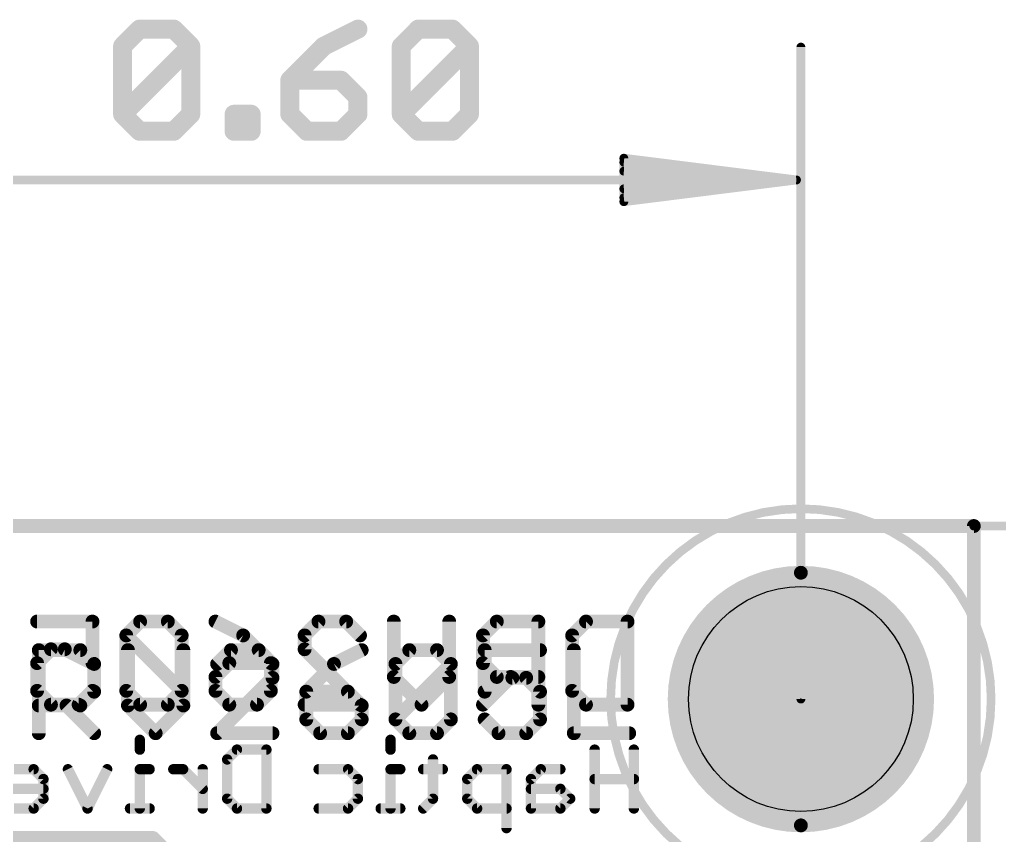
# Model space of a CAD drawing. Extents: x -33 to 74, y -15 to 28.
# Drawn here: x 6.31 to 20.7, y 15.78 to 27.75 of the extents above; entities that cross this region are included whole.
import ezdxf

# ---------------------------------------------------------------- set-up
doc = ezdxf.new("R2010")
doc.units = 0
for name, color, linetype in [('1', 12, 'CONTINUOUS'), ('16', 132, 'CONTINUOUS'), ('20', 53, 'CONTINUOUS'), ('21', 41, 'CONTINUOUS'), ('22', 40, 'CONTINUOUS'), ('23', 53, 'CONTINUOUS'), ('29', 40, 'CONTINUOUS'), ('30', 253, 'CONTINUOUS'), ('39', 12, 'CONTINUOUS'), ('41', 12, 'CONTINUOUS'), ('42', 132, 'CONTINUOUS'), ('47', 253, 'CONTINUOUS')]:
    doc.layers.add(name, color=color, linetype=linetype)

msp = doc.modelspace()

# ---------------------------------------------------------------- linework, layer by layer
at = {"layer": '1'}
for points, const_width in [([(20.32, 20.32), (0, 20.32)], 0.2032), ([(20.32, 0), (20.32, 20.32)], 0.2032), ([(8.255, 15.7163), (5.8738, 15.7163)], 0.254), ([(8.5175, 15.4538), (8.255, 15.7163)], 0.254)]:
    msp.add_lwpolyline(points, dxfattribs=dict(at, const_width=const_width))
for points, const_width in [([(20.3708, 20.32, 1), (20.2692, 20.32)], 0.1016), ([(20.32, 20.2692, 1), (20.32, 20.3708)], 0.1016), ([(8.2999, 15.7612, 1), (8.2101, 15.6713)], 0.127), ([(8.255, 15.6528, 1), (8.255, 15.7797)], 0.127)]:
    msp.add_lwpolyline(points, format="xyb", dxfattribs=dict(at, const_width=const_width))
at = {"layer": '16', "const_width": 0.2032}
for points in [[(20.32, 20.32), (0, 20.32)], [(20.32, 0), (20.32, 20.32)]]:
    msp.add_lwpolyline(points, dxfattribs=at)
at = {"layer": '16', "const_width": 0.1016}
for points in [[(20.3708, 20.32, 1), (20.2692, 20.32)], [(20.32, 20.2692, 1), (20.32, 20.3708)]]:
    msp.add_lwpolyline(points, format="xyb", dxfattribs=at)
at = {"layer": '20', "const_width": 0.2032}
for points in [[(0, 20.32), (20.32, 20.32)], [(20.32, 20.32), (20.32, 0)]]:
    msp.add_lwpolyline(points, dxfattribs=at)
at = {"layer": '20', "const_width": 0.1016}
for points in [[(20.3708, 20.32, 1), (20.2692, 20.32)], [(20.32, 20.2692, 1), (20.32, 20.3708)]]:
    msp.add_lwpolyline(points, format="xyb", dxfattribs=at)
at = {"layer": '20'}
msp.add_circle((17.78, 17.78), 1.651, dxfattribs=at)
at = {"layer": '21', "const_width": 0.2032}
for points in [[(6.5866, 17.2783), (6.5866, 18.4986)], [(6.5866, 18.4986), (7.1967, 18.4986)], [(7.1967, 18.4986), (7.4001, 18.2952)], [(7.8963, 18.4986), (7.8963, 17.6851)], [(8.7098, 17.6851), (8.7098, 18.4986)], [(9.4094, 18.4986), (9.206, 18.2952)], [(9.8161, 18.4986), (9.4094, 18.4986)], [(10.0195, 18.2952), (9.8161, 18.4986)], [(11.3292, 18.4986), (10.9225, 18.2952)], [(11.8255, 18.2952), (12.0288, 18.4986)], [(12.0288, 18.4986), (12.4356, 18.4986)], [(12.4356, 18.4986), (12.639, 18.2952)], [(13.9487, 18.4986), (13.1352, 18.4986)], [(13.1352, 18.4986), (13.1352, 17.8885)], [(14.4449, 18.4986), (14.4449, 17.2783)], [(7.4001, 18.2952), (7.4001, 17.8885)], [(10.0195, 18.0918), (10.0195, 18.2952)], [(10.9225, 18.2952), (10.5158, 17.8885)], [(11.8255, 17.4817), (11.8255, 18.2952)], [(11.8255, 17.4817), (12.639, 18.2952)], [(12.639, 18.2952), (12.639, 17.4817)], [(9.206, 17.2783), (10.0195, 18.0918)], [(13.1352, 17.8885), (13.5419, 18.0918)], [(13.5419, 18.0918), (13.7453, 18.0918)], [(13.7453, 18.0918), (13.9487, 17.8885)], [(7.4001, 17.8885), (7.1967, 17.6851)], [(10.5158, 17.8885), (10.5158, 17.4817)], [(11.1259, 17.8885), (10.5158, 17.8885)], [(11.3292, 17.6851), (11.1259, 17.8885)], [(13.9487, 17.8885), (13.9487, 17.4817)], [(7.1967, 17.6851), (6.5866, 17.6851)], [(6.9933, 17.6851), (7.4001, 17.2783)], [(7.8963, 17.6851), (8.303, 17.2783)], [(8.303, 17.2783), (8.7098, 17.6851)], [(11.3292, 17.4817), (11.3292, 17.6851)], [(10.5158, 17.4817), (10.7191, 17.2783)], [(11.1259, 17.2783), (11.3292, 17.4817)], [(12.0288, 17.2783), (11.8255, 17.4817)], [(12.639, 17.4817), (12.4356, 17.2783)], [(13.3386, 17.2783), (13.1352, 17.4817)], [(13.9487, 17.4817), (13.7453, 17.2783)], [(10.0195, 17.2783), (9.206, 17.2783)], [(10.7191, 17.2783), (11.1259, 17.2783)], [(12.4356, 17.2783), (12.0288, 17.2783)], [(13.7453, 17.2783), (13.3386, 17.2783)], [(14.4449, 17.2783), (15.2584, 17.2783)]]:
    msp.add_lwpolyline(points, dxfattribs=at)
at = {"layer": '21', "const_width": 0.1016}
for points in [[(6.6374, 18.4986, 1), (6.5358, 18.4986)], [(6.5866, 18.5494, 1), (6.5866, 18.4478)], [(7.2326, 18.5345, 1), (7.1608, 18.4627)], [(7.1967, 18.4478, 1), (7.1967, 18.5494)], [(7.9471, 18.4986, 1), (7.8455, 18.4986)], [(8.7606, 18.4986, 1), (8.659, 18.4986)], [(9.4094, 18.5494, 1), (9.4094, 18.4478)], [(9.4453, 18.4627, 1), (9.3735, 18.5345)], [(9.8521, 18.5345, 1), (9.7802, 18.4627)], [(9.8161, 18.4478, 1), (9.8161, 18.5494)], [(11.352, 18.4532, 1), (11.3065, 18.544)], [(12.0288, 18.5494, 1), (12.0288, 18.4478)], [(12.0648, 18.4627, 1), (11.9929, 18.5345)], [(12.4715, 18.5345, 1), (12.3997, 18.4627)], [(12.4356, 18.4478, 1), (12.4356, 18.5494)], [(13.1352, 18.5494, 1), (13.1352, 18.4478)], [(13.186, 18.4986, 1), (13.0844, 18.4986)], [(13.9487, 18.4478, 1), (13.9487, 18.5494)], [(14.4957, 18.4986, 1), (14.3941, 18.4986)], [(7.4509, 18.2952, 1), (7.3493, 18.2952)], [(7.3641, 18.2593, 1), (7.436, 18.3311)], [(9.1701, 18.3311, 1), (9.2419, 18.2593)], [(10.0703, 18.2952, 1), (9.9687, 18.2952)], [(9.9836, 18.2593, 1), (10.0554, 18.3311)], [(10.8998, 18.3407, 1), (10.9452, 18.2498)], [(10.9584, 18.2593, 1), (10.8866, 18.3311)], [(11.8763, 18.2952, 1), (11.7747, 18.2952)], [(11.7896, 18.3311, 1), (11.8614, 18.2593)], [(12.6898, 18.2952, 1), (12.5882, 18.2952)], [(12.6749, 18.2593, 1), (12.603, 18.3311)], [(12.603, 18.2593, 1), (12.6749, 18.3311)], [(9.9687, 18.0918, 1), (10.0703, 18.0918)], [(10.0554, 18.0559, 1), (9.9836, 18.1278)], [(13.5419, 18.1426, 1), (13.5419, 18.041)], [(13.5647, 18.0464, 1), (13.5192, 18.1373)], [(13.7812, 18.1278, 1), (13.7094, 18.0559)], [(13.7453, 18.041, 1), (13.7453, 18.1426)], [(7.436, 17.8525, 1), (7.3641, 17.9244)], [(10.5666, 17.8885, 1), (10.4649, 17.8885)], [(10.5158, 17.9393, 1), (10.5158, 17.8377)], [(11.1618, 17.9244, 1), (11.0899, 17.8525)], [(11.1259, 17.8377, 1), (11.1259, 17.9393)], [(13.9995, 17.8885, 1), (13.8979, 17.8885)], [(7.3493, 17.8885, 1), (7.4509, 17.8885)], [(10.4798, 17.9244, 1), (10.5517, 17.8525)], [(13.1125, 17.9339, 1), (13.1579, 17.843)], [(13.0844, 17.8885, 1), (13.186, 17.8885)], [(13.9128, 17.8525, 1), (13.9846, 17.9244)], [(6.5866, 17.7359, 1), (6.5866, 17.6343)], [(7.0292, 17.721, 1), (6.9574, 17.6492)], [(7.1608, 17.721, 1), (7.2326, 17.6492)], [(7.1967, 17.6343, 1), (7.1967, 17.7359)], [(7.9322, 17.721, 1), (7.8604, 17.6492)], [(7.8455, 17.6851, 1), (7.9471, 17.6851)], [(8.659, 17.6851, 1), (8.7606, 17.6851)], [(8.7457, 17.6492, 1), (8.6739, 17.721)], [(11.38, 17.6851, 1), (11.2784, 17.6851)], [(11.2933, 17.6492, 1), (11.3652, 17.721)], [(10.5517, 17.5176, 1), (10.4798, 17.4458)], [(11.3652, 17.4458, 1), (11.2933, 17.5176)], [(11.8614, 17.5176, 1), (11.7896, 17.4458)], [(11.7896, 17.5176, 1), (11.8614, 17.4458)], [(12.6749, 17.4458, 1), (12.603, 17.5176)], [(13.1711, 17.5176, 1), (13.0993, 17.4458)], [(13.9846, 17.4458, 1), (13.9128, 17.5176)], [(10.4649, 17.4817, 1), (10.5666, 17.4817)], [(11.2784, 17.4817, 1), (11.38, 17.4817)], [(11.7747, 17.4817, 1), (11.8763, 17.4817)], [(12.5882, 17.4817, 1), (12.6898, 17.4817)], [(13.8979, 17.4817, 1), (13.9995, 17.4817)], [(6.5358, 17.2783, 1), (6.6374, 17.2783)], [(7.3641, 17.2424, 1), (7.436, 17.3143)], [(8.2671, 17.3143, 1), (8.339, 17.2424)], [(8.2671, 17.2424, 1), (8.339, 17.3143)], [(9.206, 17.3291, 1), (9.206, 17.2276)], [(9.1701, 17.3143, 1), (9.2419, 17.2424)], [(10.0195, 17.2276, 1), (10.0195, 17.3291)], [(10.7191, 17.3291, 1), (10.7191, 17.2276)], [(10.6832, 17.2424, 1), (10.755, 17.3143)], [(11.0899, 17.3143, 1), (11.1618, 17.2424)], [(11.1259, 17.2276, 1), (11.1259, 17.3291)], [(12.0288, 17.3291, 1), (12.0288, 17.2276)], [(11.9929, 17.2424, 1), (12.0648, 17.3143)], [(12.3997, 17.3143, 1), (12.4715, 17.2424)], [(12.4356, 17.2276, 1), (12.4356, 17.3291)], [(13.3386, 17.3291, 1), (13.3386, 17.2276)], [(13.3027, 17.2424, 1), (13.3745, 17.3143)], [(13.7094, 17.3143, 1), (13.7812, 17.2424)], [(13.7453, 17.2276, 1), (13.7453, 17.3291)], [(14.4449, 17.3291, 1), (14.4449, 17.2276)], [(14.3941, 17.2783, 1), (14.4957, 17.2783)], [(15.2584, 17.2276, 1), (15.2584, 17.3291)]]:
    msp.add_lwpolyline(points, format="xyb", dxfattribs=at)
at = {"layer": '22'}
for points, const_width in [([(6.5621, 18.9177), (7.3756, 18.9177)], 0.2032), ([(7.3756, 18.9177), (7.3756, 18.3076)], 0.2032), ([(8.0752, 18.9177), (7.8719, 18.7143)], 0.2032), ([(8.482, 18.9177), (8.0752, 18.9177)], 0.2032), ([(8.6853, 18.7143), (8.482, 18.9177)], 0.2032), ([(9.1816, 18.9177), (9.5883, 18.7143)], 0.2032), ([(10.4913, 18.7143), (10.6947, 18.9177)], 0.2032), ([(10.6947, 18.9177), (11.1014, 18.9177)], 0.2032), ([(11.1014, 18.9177), (11.3048, 18.7143)], 0.2032), ([(11.801, 18.1042), (11.801, 18.9177)], 0.2032), ([(12.6145, 18.9177), (12.6145, 18.1042)], 0.2032), ([(13.3141, 18.9177), (13.1108, 18.7143)], 0.2032), ([(13.9242, 18.9177), (13.3141, 18.9177)], 0.2032), ([(13.9242, 17.6974), (13.9242, 18.9177)], 0.2032), ([(14.4205, 18.7143), (14.6239, 18.9177)], 0.2032), ([(14.6239, 18.9177), (15.234, 18.9177)], 0.2032), ([(15.234, 18.9177), (15.234, 17.6974)], 0.2032), ([(7.8719, 18.7143), (7.8719, 17.9008)], 0.2032), ([(8.6853, 17.9008), (7.8719, 18.7143)], 0.2032), ([(8.6853, 17.9008), (8.6853, 18.7143)], 0.2032), ([(9.5883, 18.7143), (9.9951, 18.3076)], 0.2032), ([(10.4913, 18.5109), (10.4913, 18.7143)], 0.2032), ([(13.1108, 18.7143), (13.1108, 18.3076)], 0.2032), ([(14.4205, 17.9008), (14.4205, 18.7143)], 0.2032), ([(6.7655, 18.5109), (6.5621, 18.3076)], 0.2032), ([(6.9689, 18.5109), (6.7655, 18.5109)], 0.2032), ([(7.3756, 18.3076), (6.9689, 18.5109)], 0.2032), ([(11.3048, 17.6974), (10.4913, 18.5109)], 0.2032), ([(6.5621, 18.3076), (6.5621, 17.9008)], 0.2032), ([(9.1816, 18.1042), (9.3849, 18.3076)], 0.2032), ([(9.3849, 18.3076), (9.9951, 18.3076)], 0.2032), ([(9.9951, 18.3076), (9.9951, 17.9008)], 0.2032), ([(13.1108, 18.3076), (13.3141, 18.1042)], 0.2032), ([(9.1816, 17.9008), (9.1816, 18.1042)], 0.2032), ([(12.2078, 17.6974), (11.801, 18.1042)], 0.2032), ([(12.6145, 18.1042), (12.2078, 17.6974)], 0.2032), ([(13.5175, 18.1042), (13.1108, 17.6974)], 0.2032), ([(13.3141, 18.1042), (13.9242, 18.1042)], 0.2032), ([(6.5621, 17.9008), (6.7655, 17.6974)], 0.2032), ([(7.1722, 17.6974), (7.3756, 17.9008)], 0.2032), ([(7.8719, 17.9008), (8.0752, 17.6974)], 0.2032), ([(8.482, 17.6974), (8.6853, 17.9008)], 0.2032), ([(9.3849, 17.6974), (9.1816, 17.9008)], 0.2032), ([(9.9951, 17.9008), (9.7917, 17.6974)], 0.2032), ([(14.6239, 17.6974), (14.4205, 17.9008)], 0.2032), ([(6.7655, 17.6974), (7.1722, 17.6974)], 0.2032), ([(8.0752, 17.6974), (8.482, 17.6974)], 0.2032), ([(9.7917, 17.6974), (9.3849, 17.6974)], 0.2032), ([(10.4913, 17.6974), (11.3048, 17.6974)], 0.2032), ([(15.234, 17.6974), (14.6239, 17.6974)], 0.2032), ([(8.0706, 17.1818), (8.0706, 17.0378)], 0.1524), ([(11.7529, 17.1818), (11.7529, 17.0378)], 0.1524), ([(9.3535, 16.8937), (9.4976, 17.0378)], 0.1524), ([(9.4976, 17.0378), (9.9297, 17.0378)], 0.1524), ([(9.9297, 17.0378), (9.9297, 16.1735)], 0.1524), ([(14.751, 17.0378), (14.751, 16.1735)], 0.1524), ([(15.3272, 16.1735), (15.3272, 17.0378)], 0.1524), ([(9.3535, 16.3175), (9.3535, 16.8937)], 0.1524), ([(12.3766, 16.8937), (12.3766, 16.3175)], 0.1524), ([(6.5114, 16.7497), (6.2233, 16.7497)], 0.1524), ([(6.6554, 16.6056), (6.5114, 16.7497)], 0.1524), ([(7.3028, 16.1735), (7.0147, 16.7497)], 0.1524), ([(7.5909, 16.7497), (7.3028, 16.1735)], 0.1524), ([(8.2146, 16.7497), (8.0706, 16.7497)], 0.1524), ([(8.0706, 16.7497), (8.0706, 16.1735)], 0.1524), ([(8.7061, 16.7497), (8.5621, 16.7497)], 0.1524), ([(8.9942, 16.4616), (8.7061, 16.7497)], 0.1524), ([(8.9942, 16.1735), (8.9942, 16.7497)], 0.1524), ([(10.6971, 16.7497), (11.1293, 16.7497)], 0.1524), ([(11.1293, 16.7497), (11.2733, 16.6056)], 0.1524), ([(11.897, 16.7497), (11.7529, 16.7497)], 0.1524), ([(11.7529, 16.7497), (11.7529, 16.1735)], 0.1524), ([(12.5207, 16.7497), (12.2326, 16.7497)], 0.1524), ([(13.024, 16.7497), (12.88, 16.6056)], 0.1524), ([(13.4562, 16.7497), (13.024, 16.7497)], 0.1524), ([(13.4562, 15.8853), (13.4562, 16.7497)], 0.1524), ([(13.9596, 16.7497), (13.8155, 16.6056)], 0.1524), ([(14.2477, 16.7497), (13.9596, 16.7497)], 0.1524), ([(6.6554, 16.3175), (6.6554, 16.6056)], 0.1524), ([(11.2733, 16.6056), (11.2733, 16.3175)], 0.1524), ([(12.88, 16.6056), (12.88, 16.3175)], 0.1524), ([(13.8155, 16.6056), (13.8155, 16.1735)], 0.1524), ([(15.3272, 16.6056), (14.751, 16.6056)], 0.1524), ([(6.0792, 16.4616), (6.6554, 16.4616)], 0.1524), ([(14.2477, 16.4616), (13.8155, 16.4616)], 0.1524), ([(14.3917, 16.3175), (14.2477, 16.4616)], 0.1524), ([(6.5114, 16.1735), (6.6554, 16.3175)], 0.1524), ([(9.4976, 16.1735), (9.3535, 16.3175)], 0.1524), ([(11.2733, 16.3175), (11.1293, 16.1735)], 0.1524), ([(12.3766, 16.3175), (12.2326, 16.1735)], 0.1524), ([(12.88, 16.3175), (13.024, 16.1735)], 0.1524), ([(14.2477, 16.1735), (14.3917, 16.3175)], 0.1524), ([(6.2233, 16.1735), (6.5114, 16.1735)], 0.1524), ([(8.2146, 16.1735), (7.9265, 16.1735)], 0.1524), ([(9.9297, 16.1735), (9.4976, 16.1735)], 0.1524), ([(11.1293, 16.1735), (10.6971, 16.1735)], 0.1524), ([(11.897, 16.1735), (11.6089, 16.1735)], 0.1524), ([(13.024, 16.1735), (13.4562, 16.1735)], 0.1524), ([(13.8155, 16.1735), (14.2477, 16.1735)], 0.1524)]:
    msp.add_lwpolyline(points, dxfattribs=dict(at, const_width=const_width))
for points, const_width in [([(6.5621, 18.9685, 1), (6.5621, 18.8669)], 0.1016), ([(7.4264, 18.9177, 1), (7.3248, 18.9177)], 0.1016), ([(7.3756, 18.8669, 1), (7.3756, 18.9685)], 0.1016), ([(8.0752, 18.9685, 1), (8.0752, 18.8669)], 0.1016), ([(8.1111, 18.8818, 1), (8.0393, 18.9536)], 0.1016), ([(8.5179, 18.9536, 1), (8.4461, 18.8818)], 0.1016), ([(8.482, 18.8669, 1), (8.482, 18.9685)], 0.1016), ([(9.2043, 18.9631, 1), (9.1589, 18.8723)], 0.1016), ([(10.6947, 18.9685, 1), (10.6947, 18.8669)], 0.1016), ([(10.7306, 18.8818, 1), (10.6588, 18.9536)], 0.1016), ([(11.1373, 18.9536, 1), (11.0655, 18.8818)], 0.1016), ([(11.1014, 18.8669, 1), (11.1014, 18.9685)], 0.1016), ([(11.8518, 18.9177, 1), (11.7502, 18.9177)], 0.1016), ([(12.6653, 18.9177, 1), (12.5637, 18.9177)], 0.1016), ([(13.3141, 18.9685, 1), (13.3141, 18.8669)], 0.1016), ([(13.35, 18.8818, 1), (13.2782, 18.9536)], 0.1016), ([(13.975, 18.9177, 1), (13.8734, 18.9177)], 0.1016), ([(13.9242, 18.8669, 1), (13.9242, 18.9685)], 0.1016), ([(14.6239, 18.9685, 1), (14.6239, 18.8669)], 0.1016), ([(14.6598, 18.8818, 1), (14.5879, 18.9536)], 0.1016), ([(15.2848, 18.9177, 1), (15.1832, 18.9177)], 0.1016), ([(15.234, 18.8669, 1), (15.234, 18.9685)], 0.1016), ([(7.9078, 18.7502, 1), (7.8359, 18.6784)], 0.1016), ([(7.8359, 18.7502, 1), (7.9078, 18.6784)], 0.1016), ([(7.9226, 18.7143, 1), (7.8211, 18.7143)], 0.1016), ([(8.7361, 18.7143, 1), (8.6345, 18.7143)], 0.1016), ([(8.6494, 18.6784, 1), (8.7213, 18.7502)], 0.1016), ([(9.6242, 18.7502, 1), (9.5524, 18.6784)], 0.1016), ([(9.5656, 18.6689, 1), (9.611, 18.7598)], 0.1016), ([(10.5421, 18.7143, 1), (10.4405, 18.7143)], 0.1016), ([(10.4554, 18.7502, 1), (10.5272, 18.6784)], 0.1016), ([(11.2689, 18.6784, 1), (11.3407, 18.7502)], 0.1016), ([(13.0748, 18.7502, 1), (13.1467, 18.6784)], 0.1016), ([(13.1616, 18.7143, 1), (13.06, 18.7143)], 0.1016), ([(14.4713, 18.7143, 1), (14.3697, 18.7143)], 0.1016), ([(14.3846, 18.7502, 1), (14.4564, 18.6784)], 0.1016), ([(6.7655, 18.5617, 1), (6.7655, 18.4601)], 0.1016), ([(6.8014, 18.475, 1), (6.7296, 18.5469)], 0.1016), ([(6.9916, 18.5564, 1), (6.9462, 18.4655)], 0.1016), ([(6.9689, 18.4601, 1), (6.9689, 18.5617)], 0.1016), ([(10.5272, 18.5469, 1), (10.4554, 18.475)], 0.1016), ([(10.4405, 18.5109, 1), (10.5421, 18.5109)], 0.1016), ([(6.6129, 18.3076, 1), (6.5113, 18.3076)], 0.1016), ([(6.5262, 18.3435, 1), (6.598, 18.2716)], 0.1016), ([(7.3248, 18.3076, 1), (7.4264, 18.3076)], 0.1016), ([(7.3529, 18.2621, 1), (7.3983, 18.353)], 0.1016), ([(9.3849, 18.3584, 1), (9.3849, 18.2568)], 0.1016), ([(9.4209, 18.2716, 1), (9.349, 18.3435)], 0.1016), ([(10.0459, 18.3076, 1), (9.9443, 18.3076)], 0.1016), ([(9.9591, 18.2716, 1), (10.031, 18.3435)], 0.1016), ([(9.9951, 18.2568, 1), (9.9951, 18.3584)], 0.1016), ([(13.1467, 18.3435, 1), (13.0748, 18.2716)], 0.1016), ([(13.06, 18.3076, 1), (13.1616, 18.3076)], 0.1016), ([(9.2324, 18.1042, 1), (9.1308, 18.1042)], 0.1016), ([(9.1457, 18.1401, 1), (9.2175, 18.0683)], 0.1016), ([(11.8369, 18.1401, 1), (11.7651, 18.0683)], 0.1016), ([(11.7502, 18.1042, 1), (11.8518, 18.1042)], 0.1016), ([(12.5637, 18.1042, 1), (12.6653, 18.1042)], 0.1016), ([(12.6504, 18.0683, 1), (12.5786, 18.1401)], 0.1016), ([(13.3141, 18.155, 1), (13.3141, 18.0534)], 0.1016), ([(13.2782, 18.0683, 1), (13.35, 18.1401)], 0.1016), ([(13.5534, 18.0683, 1), (13.4816, 18.1401)], 0.1016), ([(13.9242, 18.0534, 1), (13.9242, 18.155)], 0.1016), ([(6.598, 17.9367, 1), (6.5262, 17.8649)], 0.1016), ([(7.4115, 17.8649, 1), (7.3397, 17.9367)], 0.1016), ([(7.9078, 17.9367, 1), (7.8359, 17.8649)], 0.1016), ([(8.7213, 17.8649, 1), (8.6494, 17.9367)], 0.1016), ([(9.2175, 17.9367, 1), (9.1457, 17.8649)], 0.1016), ([(10.031, 17.8649, 1), (9.9591, 17.9367)], 0.1016), ([(14.4564, 17.9367, 1), (14.3846, 17.8649)], 0.1016), ([(6.5113, 17.9008, 1), (6.6129, 17.9008)], 0.1016), ([(7.8211, 17.9008, 1), (7.9226, 17.9008)], 0.1016), ([(8.6345, 17.9008, 1), (8.7361, 17.9008)], 0.1016), ([(8.6494, 17.8649, 1), (8.7213, 17.9367)], 0.1016), ([(9.1308, 17.9008, 1), (9.2324, 17.9008)], 0.1016), ([(9.9443, 17.9008, 1), (10.0459, 17.9008)], 0.1016), ([(14.3697, 17.9008, 1), (14.4713, 17.9008)], 0.1016), ([(6.7655, 17.7482, 1), (6.7655, 17.6467)], 0.1016), ([(6.7296, 17.6615, 1), (6.8014, 17.7334)], 0.1016), ([(7.1363, 17.7334, 1), (7.2082, 17.6615)], 0.1016), ([(7.1722, 17.6467, 1), (7.1722, 17.7482)], 0.1016), ([(8.0752, 17.7482, 1), (8.0752, 17.6467)], 0.1016), ([(8.0393, 17.6615, 1), (8.1111, 17.7334)], 0.1016), ([(8.4461, 17.7334, 1), (8.5179, 17.6615)], 0.1016), ([(8.482, 17.6467, 1), (8.482, 17.7482)], 0.1016), ([(9.3849, 17.7482, 1), (9.3849, 17.6467)], 0.1016), ([(9.349, 17.6615, 1), (9.4209, 17.7334)], 0.1016), ([(9.7558, 17.7334, 1), (9.8276, 17.6615)], 0.1016), ([(9.7917, 17.6467, 1), (9.7917, 17.7482)], 0.1016), ([(10.4913, 17.7482, 1), (10.4913, 17.6467)], 0.1016), ([(11.2689, 17.6615, 1), (11.3407, 17.7334)], 0.1016), ([(11.3048, 17.6467, 1), (11.3048, 17.7482)], 0.1016), ([(12.1719, 17.7334, 1), (12.2437, 17.6615)], 0.1016), ([(12.1719, 17.6615, 1), (12.2437, 17.7334)], 0.1016), ([(13.0748, 17.7334, 1), (13.1467, 17.6615)], 0.1016), ([(13.8734, 17.6974, 1), (13.975, 17.6974)], 0.1016), ([(14.6239, 17.7482, 1), (14.6239, 17.6467)], 0.1016), ([(14.5879, 17.6615, 1), (14.6598, 17.7334)], 0.1016), ([(15.1832, 17.6974, 1), (15.2848, 17.6974)], 0.1016), ([(15.234, 17.6467, 1), (15.234, 17.7482)], 0.1016), ([(8.1087, 17.1818, 1), (8.0325, 17.1818)], 0.0762), ([(11.791, 17.1818, 1), (11.7148, 17.1818)], 0.0762), ([(8.0325, 17.0378, 1), (8.1087, 17.0378)], 0.0762), ([(9.4976, 17.0759, 1), (9.4976, 16.9997)], 0.0762), ([(9.5245, 17.0108, 1), (9.4706, 17.0647)], 0.0762), ([(9.9678, 17.0378, 1), (9.8916, 17.0378)], 0.0762), ([(9.9297, 16.9997, 1), (9.9297, 17.0759)], 0.0762), ([(11.7148, 17.0378, 1), (11.791, 17.0378)], 0.0762), ([(14.7891, 17.0378, 1), (14.7129, 17.0378)], 0.0762), ([(15.3653, 17.0378, 1), (15.2891, 17.0378)], 0.0762), ([(9.3916, 16.8937, 1), (9.3154, 16.8937)], 0.0762), ([(9.3266, 16.9207, 1), (9.3805, 16.8668)], 0.0762), ([(12.4147, 16.8937, 1), (12.3385, 16.8937)], 0.0762), ([(6.5383, 16.7766, 1), (6.4844, 16.7227)], 0.0762), ([(6.5114, 16.7116, 1), (6.5114, 16.7878)], 0.0762), ([(7.0488, 16.7667, 1), (6.9806, 16.7326)], 0.0762), ([(7.625, 16.7326, 1), (7.5569, 16.7667)], 0.0762), ([(8.0706, 16.7878, 1), (8.0706, 16.7116)], 0.0762), ([(8.1087, 16.7497, 1), (8.0325, 16.7497)], 0.0762), ([(8.2146, 16.7116, 1), (8.2146, 16.7878)], 0.0762), ([(8.5621, 16.7878, 1), (8.5621, 16.7116)], 0.0762), ([(8.733, 16.7766, 1), (8.6792, 16.7227)], 0.0762), ([(8.7061, 16.7116, 1), (8.7061, 16.7878)], 0.0762), ([(9.0323, 16.7497, 1), (8.9561, 16.7497)], 0.0762), ([(10.6971, 16.7878, 1), (10.6971, 16.7116)], 0.0762), ([(11.1562, 16.7766, 1), (11.1023, 16.7227)], 0.0762), ([(11.1293, 16.7116, 1), (11.1293, 16.7878)], 0.0762), ([(11.7529, 16.7878, 1), (11.7529, 16.7116)], 0.0762), ([(11.791, 16.7497, 1), (11.7148, 16.7497)], 0.0762), ([(11.897, 16.7116, 1), (11.897, 16.7878)], 0.0762), ([(12.2326, 16.7878, 1), (12.2326, 16.7116)], 0.0762), ([(12.5207, 16.7116, 1), (12.5207, 16.7878)], 0.0762), ([(13.024, 16.7878, 1), (13.024, 16.7116)], 0.0762), ([(13.051, 16.7227, 1), (12.9971, 16.7766)], 0.0762), ([(13.4943, 16.7497, 1), (13.4181, 16.7497)], 0.0762), ([(13.4562, 16.7116, 1), (13.4562, 16.7878)], 0.0762), ([(13.9596, 16.7878, 1), (13.9596, 16.7116)], 0.0762), ([(13.9865, 16.7227, 1), (13.9326, 16.7766)], 0.0762), ([(14.2477, 16.7116, 1), (14.2477, 16.7878)], 0.0762), ([(6.6935, 16.6056, 1), (6.6173, 16.6056)], 0.0762), ([(6.6285, 16.5787, 1), (6.6824, 16.6326)], 0.0762), ([(11.3114, 16.6056, 1), (11.2352, 16.6056)], 0.0762), ([(11.2464, 16.5787, 1), (11.3003, 16.6326)], 0.0762), ([(12.853, 16.6326, 1), (12.9069, 16.5787)], 0.0762), ([(12.9181, 16.6056, 1), (12.8419, 16.6056)], 0.0762), ([(13.8536, 16.6056, 1), (13.7774, 16.6056)], 0.0762), ([(13.7886, 16.6326, 1), (13.8424, 16.5787)], 0.0762), ([(14.751, 16.6437, 1), (14.751, 16.5675)], 0.0762), ([(15.3272, 16.5675, 1), (15.3272, 16.6437)], 0.0762), ([(6.6554, 16.4235, 1), (6.6554, 16.4997)], 0.0762), ([(8.9673, 16.4346, 1), (9.0212, 16.4885)], 0.0762), ([(13.8155, 16.4997, 1), (13.8155, 16.4235)], 0.0762), ([(14.2746, 16.4885, 1), (14.2207, 16.4346)], 0.0762), ([(14.2477, 16.4235, 1), (14.2477, 16.4997)], 0.0762), ([(6.6173, 16.3175, 1), (6.6935, 16.3175)], 0.0762), ([(6.6824, 16.2906, 1), (6.6285, 16.3444)], 0.0762), ([(9.3154, 16.3175, 1), (9.3916, 16.3175)], 0.0762), ([(9.3805, 16.3444, 1), (9.3266, 16.2906)], 0.0762), ([(11.2352, 16.3175, 1), (11.3114, 16.3175)], 0.0762), ([(11.3003, 16.2906, 1), (11.2464, 16.3444)], 0.0762), ([(12.3385, 16.3175, 1), (12.4147, 16.3175)], 0.0762), ([(12.4036, 16.2906, 1), (12.3497, 16.3444)], 0.0762), ([(12.9069, 16.3444, 1), (12.853, 16.2906)], 0.0762), ([(12.8419, 16.3175, 1), (12.9181, 16.3175)], 0.0762), ([(14.4187, 16.2906, 1), (14.3648, 16.3444)], 0.0762), ([(14.3648, 16.2906, 1), (14.4187, 16.3444)], 0.0762), ([(6.4844, 16.2004, 1), (6.5383, 16.1465)], 0.0762), ([(6.5114, 16.1354, 1), (6.5114, 16.2116)], 0.0762), ([(7.2688, 16.1905, 1), (7.3369, 16.1564)], 0.0762), ([(7.2688, 16.1564, 1), (7.3369, 16.1905)], 0.0762), ([(7.9265, 16.2116, 1), (7.9265, 16.1354)], 0.0762), ([(8.0325, 16.1735, 1), (8.1087, 16.1735)], 0.0762), ([(8.2146, 16.1354, 1), (8.2146, 16.2116)], 0.0762), ([(8.9561, 16.1735, 1), (9.0323, 16.1735)], 0.0762), ([(9.4976, 16.2116, 1), (9.4976, 16.1354)], 0.0762), ([(9.4706, 16.1465, 1), (9.5245, 16.2004)], 0.0762), ([(9.8916, 16.1735, 1), (9.9678, 16.1735)], 0.0762), ([(9.9297, 16.1354, 1), (9.9297, 16.2116)], 0.0762), ([(10.6971, 16.2116, 1), (10.6971, 16.1354)], 0.0762), ([(11.1023, 16.2004, 1), (11.1562, 16.1465)], 0.0762), ([(11.1293, 16.1354, 1), (11.1293, 16.2116)], 0.0762), ([(11.6089, 16.2116, 1), (11.6089, 16.1354)], 0.0762), ([(11.7148, 16.1735, 1), (11.791, 16.1735)], 0.0762), ([(11.897, 16.1354, 1), (11.897, 16.2116)], 0.0762), ([(12.2056, 16.2004, 1), (12.2595, 16.1465)], 0.0762), ([(13.024, 16.2116, 1), (13.024, 16.1354)], 0.0762), ([(12.9971, 16.1465, 1), (13.051, 16.2004)], 0.0762), ([(13.4562, 16.1354, 1), (13.4562, 16.2116)], 0.0762), ([(13.8155, 16.2116, 1), (13.8155, 16.1354)], 0.0762), ([(13.7774, 16.1735, 1), (13.8536, 16.1735)], 0.0762), ([(14.2207, 16.2004, 1), (14.2746, 16.1465)], 0.0762), ([(14.2477, 16.1354, 1), (14.2477, 16.2116)], 0.0762), ([(14.7129, 16.1735, 1), (14.7891, 16.1735)], 0.0762), ([(15.2891, 16.1735, 1), (15.3653, 16.1735)], 0.0762), ([(13.4181, 15.8853, 1), (13.4943, 15.8853)], 0.0762)]:
    msp.add_lwpolyline(points, format="xyb", dxfattribs=dict(at, const_width=const_width))
at = {"layer": '23'}
msp.add_point((17.78, 17.78), dxfattribs=at)
at = {"layer": '29', "const_width": 1.7526}
msp.add_lwpolyline([(17.78, 16.9037, 1), (17.78, 18.6563, 1), (17.78, 16.9037)], format="xyb", dxfattribs=at)
at = {"layer": '30', "const_width": 1.7526}
msp.add_lwpolyline([(17.78, 16.9037, 1), (17.78, 18.6563, 1), (17.78, 16.9037)], format="xyb", dxfattribs=at)
at = {"layer": '39', "const_width": 0.127}
msp.add_lwpolyline([(17.78, 14.986, 1), (17.78, 20.574, 1), (17.78, 14.986)], format="xyb", dxfattribs=at)
at = {"layer": '41'}
for points, const_width in [([(17.78, 19.6342, 1), (17.78, 15.9258)], 0.2032), ([(17.78, 15.9258, 1), (17.78, 19.6342)], 0.2032), ([(17.78, 19.685, 1), (17.78, 19.5834)], 0.1016), ([(17.78, 19.5834, 1), (17.78, 19.685)], 0.1016), ([(17.78, 15.9766, 1), (17.78, 15.875)], 0.1016), ([(17.78, 15.875, 1), (17.78, 15.9766)], 0.1016)]:
    msp.add_lwpolyline(points, format="xyb", dxfattribs=dict(at, const_width=const_width))
at = {"layer": '42'}
for points, const_width in [([(17.78, 19.6342, 1), (17.78, 15.9258)], 0.2032), ([(17.78, 15.9258, 1), (17.78, 19.6342)], 0.2032), ([(17.78, 19.685, 1), (17.78, 19.5834)], 0.1016), ([(17.78, 19.5834, 1), (17.78, 19.685)], 0.1016), ([(17.78, 15.9766, 1), (17.78, 15.875)], 0.1016), ([(17.78, 15.875, 1), (17.78, 15.9766)], 0.1016)]:
    msp.add_lwpolyline(points, format="xyb", dxfattribs=dict(at, const_width=const_width))
at = {"layer": '47'}
for points, const_width in [([(7.8183, 27.3641), (8.0683, 27.6141)], 0.2794), ([(8.0683, 27.6141), (8.5683, 27.6141)], 0.2794), ([(8.5683, 27.6141), (8.8182, 27.3641)], 0.2794), ([(11.274, 27.6141), (10.774, 27.3641)], 0.2794), ([(11.9112, 27.3641), (12.1612, 27.6141)], 0.2794), ([(12.1612, 27.6141), (12.6611, 27.6141)], 0.2794), ([(12.6611, 27.6141), (12.9111, 27.3641)], 0.2794), ([(7.8183, 26.3642), (7.8183, 27.3641)], 0.2794), ([(7.8183, 26.3642), (8.8182, 27.3641)], 0.2794), ([(8.8182, 27.3641), (8.8182, 26.3642)], 0.2794), ([(10.774, 27.3641), (10.274, 26.8641)], 0.2794), ([(11.9112, 26.3642), (11.9112, 27.3641)], 0.2794), ([(11.9112, 26.3642), (12.9111, 27.3641)], 0.2794), ([(12.9111, 27.3641), (12.9111, 26.3642)], 0.2794), ([(17.78, 17.78), (17.78, 27.35)], 0.13), ([(10.274, 26.8641), (10.274, 26.3642)], 0.2794), ([(11.024, 26.8641), (10.274, 26.8641)], 0.2794), ([(11.274, 26.6142), (11.024, 26.8641)], 0.2794), ([(11.274, 26.3642), (11.274, 26.6142)], 0.2794), ([(8.0683, 26.1142), (7.8183, 26.3642)], 0.2794), ([(8.8182, 26.3642), (8.5683, 26.1142)], 0.2794), ([(9.4555, 26.1142), (9.4555, 26.3642)], 0.2794), ([(9.4555, 26.3642), (9.7054, 26.3642)], 0.2794), ([(9.7054, 26.3642), (9.7054, 26.1142)], 0.2794), ([(10.274, 26.3642), (10.524, 26.1142)], 0.2794), ([(11.024, 26.1142), (11.274, 26.3642)], 0.2794), ([(12.1612, 26.1142), (11.9112, 26.3642)], 0.2794), ([(12.9111, 26.3642), (12.6611, 26.1142)], 0.2794), ([(8.5683, 26.1142), (8.0683, 26.1142)], 0.2794), ([(9.7054, 26.1142), (9.4555, 26.1142)], 0.2794), ([(10.524, 26.1142), (11.024, 26.1142)], 0.2794), ([(12.6611, 26.1142), (12.1612, 26.1142)], 0.2794), ([(17.715, 25.4), (15.18, 25.7192)], 0.13), ([(15.18, 25.7192), (15.18, 25.0808)], 0.13), ([(17.715, 25.4), (15.18, 25.66)], 0.13), ([(17.715, 25.4), (15.18, 25.53)], 0.13), ([(2.605, 25.4), (17.715, 25.4)], 0.13), ([(15.18, 25.0808), (17.715, 25.4)], 0.13), ([(15.18, 25.27), (17.715, 25.4)], 0.13), ([(15.18, 25.14), (17.715, 25.4)], 0.13), ([(20.32, 20.32), (29.89, 20.32)], 0.13)]:
    msp.add_lwpolyline(points, dxfattribs=dict(at, const_width=const_width))
for points, const_width in [([(8.0683, 27.6839, 1), (8.0683, 27.5442)], 0.1397), ([(8.1177, 27.5647, 1), (8.0189, 27.6635)], 0.1397), ([(8.6176, 27.6635, 1), (8.5189, 27.5647)], 0.1397), ([(8.5683, 27.5442, 1), (8.5683, 27.6839)], 0.1397), ([(11.3052, 27.5516, 1), (11.2427, 27.6766)], 0.1397), ([(12.1612, 27.6839, 1), (12.1612, 27.5442)], 0.1397), ([(12.2106, 27.5647, 1), (12.1118, 27.6635)], 0.1397), ([(12.7105, 27.6635, 1), (12.6117, 27.5647)], 0.1397), ([(12.6611, 27.5442, 1), (12.6611, 27.6839)], 0.1397), ([(7.8882, 27.3641, 1), (7.7485, 27.3641)], 0.1397), ([(8.8881, 27.3641, 1), (8.7484, 27.3641)], 0.1397), ([(8.8676, 27.3147, 1), (8.7688, 27.4135)], 0.1397), ([(10.7428, 27.4266, 1), (10.8052, 27.3016)], 0.1397), ([(10.8234, 27.3147, 1), (10.7246, 27.4135)], 0.1397), ([(11.9811, 27.3641, 1), (11.8414, 27.3641)], 0.1397), ([(12.981, 27.3641, 1), (12.8413, 27.3641)], 0.1397), ([(12.9605, 27.3147, 1), (12.8617, 27.4135)], 0.1397), ([(7.7689, 27.4135, 1), (7.8677, 27.3147)], 0.1397), ([(8.7688, 27.3147, 1), (8.8676, 27.4135)], 0.1397), ([(11.8618, 27.4135, 1), (11.9606, 27.3147)], 0.1397), ([(12.8617, 27.3147, 1), (12.9605, 27.4135)], 0.1397), ([(17.8125, 27.35, 1), (17.7475, 27.35)], 0.065), ([(10.274, 26.934, 1), (10.274, 26.7943)], 0.1397), ([(10.3439, 26.8641, 1), (10.2042, 26.8641)], 0.1397), ([(10.2247, 26.9135, 1), (10.3234, 26.8147)], 0.1397), ([(11.0734, 26.9135, 1), (10.9746, 26.8147)], 0.1397), ([(11.024, 26.7943, 1), (11.024, 26.934)], 0.1397), ([(11.3438, 26.6142, 1), (11.2041, 26.6142)], 0.1397), ([(11.2246, 26.5648, 1), (11.3234, 26.6636)], 0.1397), ([(7.8677, 26.4136, 1), (7.7689, 26.3148)], 0.1397), ([(7.7689, 26.4136, 1), (7.8677, 26.3148)], 0.1397), ([(8.8676, 26.3148, 1), (8.7688, 26.4136)], 0.1397), ([(9.5253, 26.3642, 1), (9.3856, 26.3642)], 0.1397), ([(9.4555, 26.434, 1), (9.4555, 26.2943)], 0.1397), ([(9.7753, 26.3642, 1), (9.6356, 26.3642)], 0.1397), ([(9.7054, 26.2943, 1), (9.7054, 26.434)], 0.1397), ([(10.3234, 26.4136, 1), (10.2247, 26.3148)], 0.1397), ([(11.3234, 26.3148, 1), (11.2246, 26.4136)], 0.1397), ([(11.9606, 26.4136, 1), (11.8618, 26.3148)], 0.1397), ([(11.8618, 26.4136, 1), (11.9606, 26.3148)], 0.1397), ([(12.9605, 26.3148, 1), (12.8617, 26.4136)], 0.1397), ([(7.7485, 26.3642, 1), (7.8882, 26.3642)], 0.1397), ([(8.7484, 26.3642, 1), (8.8881, 26.3642)], 0.1397), ([(10.2042, 26.3642, 1), (10.3439, 26.3642)], 0.1397), ([(11.2041, 26.3642, 1), (11.3438, 26.3642)], 0.1397), ([(11.8414, 26.3642, 1), (11.9811, 26.3642)], 0.1397), ([(12.8413, 26.3642, 1), (12.981, 26.3642)], 0.1397), ([(8.0683, 26.184, 1), (8.0683, 26.0444)], 0.1397), ([(8.0189, 26.0648, 1), (8.1177, 26.1636)], 0.1397), ([(8.5189, 26.1636, 1), (8.6176, 26.0648)], 0.1397), ([(8.5683, 26.0444, 1), (8.5683, 26.184)], 0.1397), ([(9.4555, 26.184, 1), (9.4555, 26.0444)], 0.1397), ([(9.7054, 26.0444, 1), (9.7054, 26.184)], 0.1397), ([(10.524, 26.184, 1), (10.524, 26.0444)], 0.1397), ([(10.4746, 26.0648, 1), (10.5734, 26.1636)], 0.1397), ([(10.9746, 26.1636, 1), (11.0734, 26.0648)], 0.1397), ([(11.024, 26.0444, 1), (11.024, 26.184)], 0.1397), ([(12.1612, 26.184, 1), (12.1612, 26.0444)], 0.1397), ([(12.1118, 26.0648, 1), (12.2106, 26.1636)], 0.1397), ([(12.6117, 26.1636, 1), (12.7105, 26.0648)], 0.1397), ([(12.6611, 26.0444, 1), (12.6611, 26.184)], 0.1397), ([(9.3856, 26.1142, 1), (9.5253, 26.1142)], 0.1397), ([(9.6356, 26.1142, 1), (9.7753, 26.1142)], 0.1397), ([(15.1841, 25.7515, 1), (15.1759, 25.687)], 0.065), ([(15.2125, 25.7192, 1), (15.1475, 25.7192)], 0.065), ([(15.1833, 25.6923, 1), (15.1767, 25.6277)], 0.065), ([(15.1817, 25.5625, 1), (15.1783, 25.4975)], 0.065), ([(15.1783, 25.3025, 1), (15.1817, 25.2375)], 0.065), ([(17.7191, 25.3678, 1), (17.7109, 25.4322)], 0.065), ([(17.7109, 25.3678, 1), (17.7191, 25.4322)], 0.065), ([(17.7183, 25.3677, 1), (17.7117, 25.4323)], 0.065), ([(17.7117, 25.3677, 1), (17.7183, 25.4323)], 0.065), ([(17.7133, 25.3675, 1), (17.7167, 25.4325)], 0.065), ([(17.7167, 25.3675, 1), (17.7133, 25.4325)], 0.065), ([(17.715, 25.3675, 1), (17.715, 25.4325)], 0.065), ([(15.1767, 25.1723, 1), (15.1833, 25.1077)], 0.065), ([(15.1759, 25.113, 1), (15.1841, 25.0485)], 0.065), ([(15.1475, 25.0808, 1), (15.2125, 25.0808)], 0.065), ([(20.32, 20.3525, 1), (20.32, 20.2875)], 0.065), ([(17.7475, 17.78, 1), (17.8125, 17.78)], 0.065)]:
    msp.add_lwpolyline(points, format="xyb", dxfattribs=dict(at, const_width=const_width))

doc.saveas('drawing.dxf')
